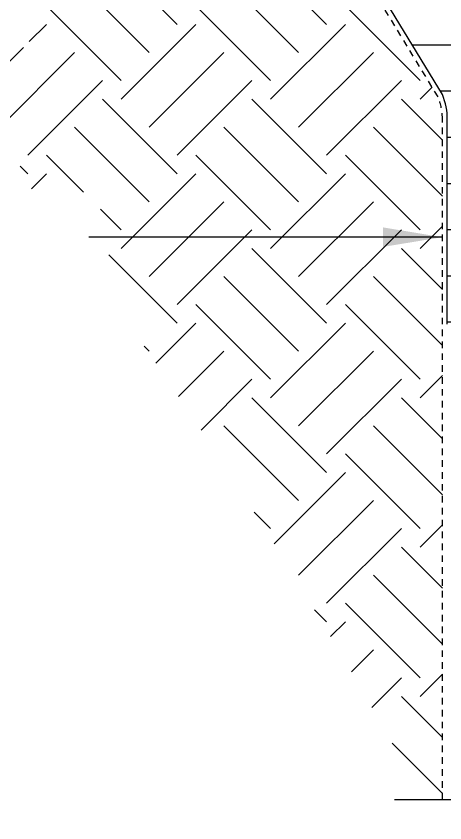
# Model space of a CAD drawing. Header units: inches. Extents: x 170.2 to 226, y 104.2 to 188.
# Drawn here: x 181.45 to 189.57, y 132.53 to 147.81 of the extents above; entities that cross this region are included whole.
import ezdxf

# ---------------------------------------------------------------- set-up
doc = ezdxf.new("R2010")
doc.units = ezdxf.units.IN
doc.header["$LTSCALE"] = 0.5
doc.header["$MEASUREMENT"] = 0
doc.linetypes.add('DASHED2', pattern=[0.375, 0.25, -0.125])
for name, color, linetype in [('HATCH', 12, 'Continuous'), ('LINE50', 5, 'Continuous'), ('LINE9', 9, 'Continuous'), ('TEXT', 4, 'Continuous')]:
    doc.layers.add(name, color=color, linetype=linetype)
doc.styles.add('DIM', font='romans.shx', dxfattribs={"width": 0.7})
doc.dimstyles.new('ext_12', dxfattribs={"dimscale": 12, "dimtxt": 0.075, "dimasz": 0.09375, "dimexe": 0.09375, "dimexo": 0.0625, "dimgap": 0.0625, "dimtad": 1, "dimdec": 1, "dimzin": 2, "dimdsep": 46, "dimlunit": 4, "dimtxsty": 'DIM', "dimcen": 0.09, "dimdle": 0.09375, "dimclrt": 4, "dimadec": 0, "dimazin": 0, "dimtfac": 1, "dimtdec": 1, "dimtmove": 2, "dimatfit": 3, "dimfxl": 1, "dimfrac": 2, "dimtolj": 1, "dimtzin": 0, "dimarcsym": 0})

msp = doc.modelspace()

# ---------------------------------------------------------------- hatches: boundary and pattern name
at = {"layer": 'HATCH'}
h = msp.add_hatch(dxfattribs=at)
h.set_pattern_fill('AR-CONC', color=256, scale=0.5)
h.set_pattern_definition([(49.99999999999999, (0, 0), (3.586300913003767, -0.3137606749129755), [0.375, -4.125]), (355, (0, 0), (-0.693756668065, 3.760960668500059), [0.3, -3.3]), (100.45144446, (0.298858405, -0.02614672), (2.89254423363556, 3.447199954843147), [0.3187009599999999, -3.505710559999999]), (46.18420000000001, (0, 1), (5.336206653357862, -0.8275964039653827), [0.5625, -6.1875]), (96.63563549, (0.444683725, 0.931033465), (4.673309728371142, 4.870593003872752), [0.47805171, -5.258568799999999]), (351.1841639899999, (0, 1), (4.673309725273866, 4.870593001349951), [0.45, -4.950000005]), (21, (0.5, 0.75), (2.984535260592308, -2.013094453326694), [0.375, -4.125]), (326.0000000000001, (0.5, 0.75), (1.216576659607909, 3.625750225234265), [0.3, -3.3]), (71.45144474, (0.74871127, 0.58224213), (4.201111883649856, 1.612655764031769), [0.31870095, -3.50571056]), (37.50000000000001, (0, 0), (0.06079927658645334, 1.664469269156557), [0, -3.26, 0, -3.35, 0, -3.3125]), (7.499999999999999, (0, 0), (1.315347687210743, 1.972058559411801), [0, -1.91, 0, -3.185, 0, -1.2625]), (327.5, (-1.115, 0), (2.669112180862045, -0.1127743586718988), [0, -1.25, 0, -3.9, 0, -5.175]), (317.5, (-1.615, 0), (2.915930846711931, 0.5005249116615886), [0, -1.625, 0, -2.59, 0, -3.675])])
h.paths.add_polyline_path([(198.2391711760428, 186.9755566616186), (195.2391711760423, 186.9755566616187), (195.2391711760423, 182.8594570690768, 0.05779469062711015), (196.0073119870345, 182.9485435591695), (197.3291675558657, 183.2390391254243, 0.1963228336439379), (197.7782984802264, 183.5852988455526, -0.1889729320647205), (197.9341675559149, 183.6801433339419), (198.0391675556965, 183.6801433339419), (198.039167555692, 183.750143333942), (197.9916675559065, 183.750143333942, -0.4142135623888804), (197.9291675559065, 183.8126433339454), (197.9291675559101, 183.8801433339555, -0.3178372451770513), (198.0958342225735, 184.1158455943363, 0.08241458984434114), (198.2391711760428, 184.1949520709054)])
h.paths.add_polyline_path([(195.2391711760423, 186.9755566616187), (194.1141711760428, 186.9755566616187), (193.1141711760428, 187.9755566616187), (193.1141711760428, 185.9755566616187), (192.2391711760428, 186.8505566616186), (192.2391711760428, 184.1949520709054, 0.0824145898443371), (192.3825081295121, 184.1158455943363, -0.3178372451770716), (192.5491747961754, 183.8801433339555), (192.5491747961791, 183.8126433339454, -0.4142135623888824), (192.4866747961791, 183.750143333942), (192.4391747963936, 183.750143333942), (192.439174796389, 183.6801433339419), (192.5441747961707, 183.6801433339419, -0.1889729320647585), (192.7000438718592, 183.5852988455525, 0.1963228336439242), (193.1491747962199, 183.2390391254243), (194.4710303650524, 182.9485435591692, 0.0577946906269307), (195.2391711760423, 182.8594570690768)])
h.paths.add_polyline_path([(195.2391711760422, 180.1508295988071, -0.08275514747006378), (194.5905780176711, 180.2589186825868, -0.7355925422305211), (194.6033628881062, 180.716965259726, 0.9554715931394028), (194.4650789041123, 181.3104351950088), (194.4454605721599, 181.3061238023091, 0.2232530870738323), (194.2451327887811, 181.1412699513733, 0.05315652255485896), (194.0792933345641, 180.5271883194584, -0.2386121878492177), (193.6458962783777, 180.0126270764472), (193.6458962783777, 175.762144204878, -0.3192906472721732), (194.0974602030187, 175.0261739365133, 0.1048804382404767), (194.2698560366134, 174.2143625091832, 1.422913243113896), (194.6033628881051, 174.6814473009429, -0.7355925422348898), (194.5905780176703, 175.1394938780829, -0.08275514747015925), (195.2391711760421, 175.2475829618626)])
h.paths.add_polyline_path([(193.6458962783777, 180.0130967613405, -1.038050960722286), (193.4674568903284, 180.4149544890691, 0.2273311351910587), (193.6458962783777, 180.6091326458628), (193.6458962783777, 180.7871378667699, 0.9686785887653604), (193.0573767364631, 180.6278639205182, -0.6014354320894572), (192.9378732662395, 180.5229805780943, 0.1004604156424199), (192.5441747961712, 180.5801433339421), (192.4391747961862, 180.5801433339421), (192.4391747961817, 180.5101433339422), (192.4866747961795, 180.5101433339422, -0.414213562388949), (192.5491747961795, 180.4476433339388), (192.5491747961759, 180.3801433339287, -0.2490694201798242), (192.4391747961598, 180.1730201821592), (192.4391747961571, 180.1312941222351), (192.3491747961566, 180.131294122242, 0.06439757034050561), (192.2391711760428, 180.0653345969783), (192.2391711760428, 177.9763160784086), (192.2391711760428, 177.2475829618648), (192.3141711760403, 177.4775829618578, -0.6000000000330422), (192.4141711760421, 177.4775829618622), (192.4630842195203, 177.3275829618621), (192.5891711760418, 177.3275829618622, -0.4142135623739119), (192.6391711760419, 177.2775829618621), (192.639171176042, 177.2475829618621), (192.7391711760419, 177.2475829618622), (192.7391711760385, 175.7322684835382, 0.2589583704863569), (192.998311717012, 175.2654700526331, -0.311310413432918), (193.054871213557, 175.1353261643567, 0.9500264016865876), (193.6458962783777, 174.9876334145584), (193.6458962783777, 175.1656386354599, 0.2273311351935495), (193.4674568903275, 175.3598167922564, -1.03805096072111), (193.6458962783777, 175.7616745199846)])
h.paths.add_polyline_path([(198.2391711760428, 180.0653345969783, 0.06439757034051131), (198.129167555929, 180.131294122242), (198.0391675559285, 180.1312941222351), (198.0391675559257, 180.1730201821592, -0.2490694201798128), (197.9291675559097, 180.3801433339287), (197.929167555906, 180.4476433339388, -0.414213562388949), (197.9916675559061, 180.5101433339422), (198.0391675559039, 180.5101433339422), (198.0391675558994, 180.5801433339421), (197.9341675559144, 180.5801433339421, 0.100460415641974), (197.5404690858477, 180.5229805780949, -0.6014354320977887), (197.4209656156222, 180.6278639205183, 2.182094824738477), (197.0108854617572, 180.4149544890692, -1), (196.8474568903284, 180.0064314150075, -0.2443795113558949), (196.3990490175215, 180.5271883194584, 0.05315652255485964), (196.2332095633045, 181.1412699513733, 0.2232530870738489), (196.0328817799257, 181.3061238023091), (196.0132634479733, 181.3104351950088, 0.9554715931100077), (195.8749794639796, 180.7169652597268, -0.7355925422348748), (195.8877643344145, 180.2589186825868, -0.0827551474702068), (195.2391711760422, 180.1508295988071), (195.2391711760421, 175.2475829618626, -0.08275514747010906), (195.8877643344136, 175.1394938780829, -0.7355925422305314), (195.8749794639785, 174.6814473009437, 1.422913243111086), (196.2084863154711, 174.2143625091841, 0.1048804382402844), (196.3808821490651, 175.0261739365129, -0.3253062266842917), (196.8474568903275, 175.7683398663175, -1), (197.0108854617563, 175.359816792256, 2.127292751064718), (197.4234711385268, 175.1353261643565, -0.3113104134334396), (197.4800306350719, 175.2654700526331, 0.2589583704863615), (197.7391711760454, 175.7322684835382), (197.739171176042, 177.2475829618622), (197.8391711760418, 177.2475829618621), (197.839171176042, 177.2775829618624, -0.414213562372247), (197.8891711760421, 177.3275829618622), (198.0152581325636, 177.3275829618621), (198.0641711760418, 177.4775829618622, -0.6000000000330422), (198.1641711760436, 177.4775829618578), (198.2391711760428, 177.2475829618596)])
h.paths.add_polyline_path([(196.1451424811193, 174.3878628572184, -1), (195.7701424811193, 174.3878628572184, -1)], flags=16)
h.paths.add_polyline_path([(197.7391711760533, 170.4295358607662, 0.2910966595426474), (197.4511096119971, 170.8823957721834), (196.1928941188229, 171.4712406157653, 0.09336927207731868), (195.3860457777061, 171.6785720846253, 0.0163324644057855), (195.2391711760421, 171.6833710143841), (195.239171176042, 166.2692611424335, 0.1098692816784815), (196.1928941188221, 166.4813915410515), (197.4511096119971, 167.0702363846337, 0.2910966595426477), (197.7391711760533, 167.523096296051), (197.7391711760555, 168.6639660784087), (197.6191711760562, 168.8639660784085), (197.6191711760562, 168.9763160784088), (197.6191711760562, 169.0886660784086), (197.7391711760555, 169.2886660784084)])
h.paths.add_polyline_path([(195.2391711760421, 171.6833710143841, 0.1098692816785053), (194.2854482332617, 171.4712406157661), (193.6458962783777, 171.171930304552), (193.6458962783777, 166.7807018522654), (194.2854482332617, 166.4813915410515, 0.1098692816784954), (195.239171176042, 166.2692611424335)])
h.paths.add_polyline_path([(193.6458962783777, 171.1719303045517), (193.0272327400868, 170.8823957721834, 0.2910966595426463), (192.7391711760306, 170.4295358607662), (192.7391711760284, 169.2886660784084), (192.8591711760277, 169.0886660784086), (192.8591711760277, 168.9763160784083), (192.8591711760277, 168.8639660784085), (192.7391711760284, 168.6639660784087), (192.7391711760306, 167.523096296051, 0.2910966595426472), (193.0272327400868, 167.0702363846337), (193.6458962783777, 166.7807018522654)])
h.paths.add_polyline_path([(194.2698560366135, 163.7382696476345, 0.0627287239404695), (194.1255046129344, 163.2597034871752, -0.2357490062237569), (194.232075105487, 163.2019136876197, -0.3986664091656072), (194.6445624609808, 163.286052492078, 1.319472644052045)], flags=17)
h.paths.add_polyline_path([(196.2084863154705, 163.7382696476344, 1.425079763089327), (195.8758200997765, 163.270949460392, -0.424188326492524), (196.3103292409633, 163.2019136876197, -0.07949331225760456), (196.3548104990881, 163.2478305822637, 0.06423925011241569)], flags=17)
h.paths.add_polyline_path([(210.8868088103807, 161.5926111174936), (208.8868088103807, 161.5926111174936), (209.8868088103807, 162.5926111174936), (209.8868088103808, 163.2263160784086), (198.239171176042, 163.2263160784086), (196.3581986286968, 163.2263160784086, 0.06697343993115808), (196.2084863154705, 163.7382696476344, 1.422913243113942), (195.8749794639787, 163.2711848558747, -0.1025175382517898), (195.9614215700561, 163.2263160784086), (194.5169207820277, 163.2263160784086, -0.1025175382516083), (194.6033628881054, 163.2711848558739, 0.03594814082787749), (194.6445624609807, 163.286052492078, 0.3986664091654625), (194.232075105487, 163.2019136876198, 0.2357490062236523), (194.1255046129344, 163.2597034871752, 0.004226957871032206), (194.120143723387, 163.2263160784086), (193.6458962783777, 163.2263160784086), (193.6458962783777, 158.0780185760887), (195.1956731491226, 157.8013294824734, -0.005437735705983634), (195.2391711760428, 157.8018025580101, -0.08275514747013488), (195.8877643344145, 157.6937134742303, -0.246308131547253), (196.0409461671781, 157.5317455844484, -0.07218493996001332), (196.3654088632067, 157.2482526952796, 0.01503308039132504), (196.3990490175215, 157.4254438373586, -0.2443795113559881), (196.8474568903285, 157.9462007418096, -1), (197.0108854617572, 157.537677667748, 2.182094824737271), (197.4209656156224, 157.3247682362989, -0.6014354321464555), (197.5404690858598, 157.4296515787179, 0.1004604156387411), (197.9341675559144, 157.372488822875), (198.0391675558994, 157.372488822875), (198.0391675559039, 157.442488822875), (197.9916675559061, 157.442488822875, -0.4142135623889885), (197.929167555906, 157.5049888228784), (197.9291675559097, 157.5724888228885, -0.2490694201798201), (198.0391675559257, 157.7796119746579), (198.0391675559285, 157.8213380345821), (198.129167555929, 157.8213380345752, 0.06439757034050561), (198.2391711760428, 157.8872975598388), (198.2391711760428, 159.9763160784086), (198.9266711760428, 159.9763160784086), (198.9266711760428, 160.4763160784085), (209.8868088103807, 160.4763160784085), (209.8868088103807, 160.5926111174936)])
h.paths.add_polyline_path([(193.6458962783777, 160.0595241328125, 0.2343081330711315), (193.4877690265519, 159.9744109083052, 0.520567049999758), (193.1563030151283, 159.9744109083051, 0.5205670499997861), (192.6550619925703, 159.9744109083049, 0.5205670500008666), (192.4327370745453, 159.9744109083053, 0.5645598313036906), (192.2391711760428, 159.9763160784086), (192.2391711760428, 158.3291679517687), (193.6458962783777, 158.0780185760887)])
h.paths.add_polyline_path([(193.6458962783777, 163.2263160784086), (192.2391711760428, 163.2263160784086), (192.2391711760428, 162.8713160784023), (192.6041237702842, 162.8713160784023), (192.6041237702842, 161.6713160784023), (192.2391711760428, 161.6713160784023), (192.2391711760428, 159.9763160784086, -0.5645598313033837), (192.4327370745452, 159.9744109083049, -0.5205670500009917), (192.6550619925703, 159.9744109083049, -0.5205670499997912), (193.1563030151283, 159.9744109083051, -0.52056704999996), (193.487769026552, 159.9744109083053, -0.2343081330709833), (193.6458962783777, 160.0595241328125)])
edge = h.paths.add_edge_path()
edge.add_line((214.1294873665327, 161.5986044461525), (213.8068705051443, 161.5986044461525))
edge.add_line((213.8068705051443, 161.5986044461525), (213.8068705051443, 161.7236044461525))
edge.add_line((213.8068705051443, 161.7236044461525), (214.1506057701018, 161.7236044461525))
edge.add_arc((214.0324184474864, 161.3486044461525), 0.3931834727287003, -69.73217043264378, 72.50691044596601, ccw=False)
edge.add_line((214.1686207375763, 160.979765484814), (213.7370557292987, 160.8580136524218))
edge.add_arc((213.7949920934994, 160.7263160784085), 0.1438779805869618, 113.745642311675, 240.3185331574021)
edge.add_line((213.7237469301703, 160.6013160784085), (214.1918240845408, 160.6013160784085))
edge.add_arc((214.2206009489309, 160.139467270862), 0.4627444531880684, 46.71372288542051, 93.56537488610309, ccw=False)
edge.add_line((214.537878918243, 160.4763160784085), (217.446895832849, 160.4763160784085))
edge.add_line((217.446895832849, 160.4763160784085), (217.446895832849, 161.2493779715378))
edge.add_spline(control_points=[(217.446895832849, 161.2493779715378), (216.4049002779124, 161.809740921309), (214.6144128376358, 162.7726268173268), (212.6909073157221, 162.2190102768039), (211.8868088103807, 161.9875774955121)], knot_values=[0, 0, 0, 0, 3.379125181224174, 5.806436666106756, 5.806436666106756, 5.806436666106756, 5.806436666106756], degree=3, periodic=0)
edge.add_line((211.8868088103807, 161.9875774955121), (210.8868088103807, 160.9875774955121))
edge.add_line((210.8868088103807, 160.9875774955121), (210.8868088103807, 160.4763160784085))
edge.add_line((210.8868088103807, 160.4763160784085), (211.2846263531986, 160.4763160784085))
edge.add_line((211.2846263531986, 160.4763160784085), (213.6960205397855, 160.4763160784085))
edge.add_arc((213.7949920934994, 160.7263160784085), 0.2688779805869724, 111.5979298619772, 248.4020701380228, ccw=False)
edge.add_line((213.6960205397855, 160.9763160784085), (214.1294873665327, 161.0986044461525))
edge.add_arc((214.0324184474864, 161.3486044461525), 0.2681834727286977, 291.2199802111346, 428.7800197888654)
edge = h.paths.add_edge_path()
edge.add_line((217.446895832849, 163.2263160784086), (210.8868088103807, 163.2263160784086))
edge.add_line((210.8868088103807, 163.2263160784086), (210.8868088103807, 162.9875774955121))
edge.add_line((210.8868088103807, 162.9875774955121), (209.8868088103807, 161.9875774955121))
edge.add_line((209.8868088103807, 161.9875774955121), (211.8868088103807, 161.9875774955121))
edge.add_spline(control_points=[(211.8868088103807, 161.9875774955121), (212.6909073157221, 162.2190102768039), (214.6144128376358, 162.7726268173268), (216.4049002779124, 161.809740921309), (217.446895832849, 161.2493779715378)], knot_values=[0, 0, 0, 0, 2.427311484882582, 5.806436666106756, 5.806436666106756, 5.806436666106756, 5.806436666106756], degree=3, periodic=0)
edge.add_line((217.446895832849, 161.2493779715378), (217.446895832849, 163.2263160784086))
h.paths.add_polyline_path([(193.6458962783777, 157.9395353954766), (193.6458962783777, 158.0780185760887), (192.2391711760428, 158.3291679517687), (192.2391711760428, 157.8872975598388, 0.06439757034050582), (192.3491747961566, 157.8213380345752), (192.4391747961571, 157.8213380345821), (192.4391747961598, 157.7796119746579, -0.2490694201798088), (192.5491747961759, 157.5724888228885), (192.5491747961795, 157.5049888228784, -0.4142135623889448), (192.4866747961795, 157.442488822875), (192.4391747961817, 157.442488822875), (192.4391747961862, 157.372488822875), (192.5441747961712, 157.372488822875, 0.1004604156425791), (192.9378732662401, 157.4296515787231, -0.6014354320887386), (193.0573767364633, 157.3247682362989, 0.9686785887551675), (193.6458962783777, 157.1654942900473), (193.6458962783777, 157.3434995109542, 0.2273311351910821), (193.4674568903284, 157.537677667748, -1.038050960719399)])
h.paths.add_polyline_path([(194.5905780176711, 157.6937134742303, -0.0772826345306802), (195.1956731491226, 157.8013294824734), (193.6458962783777, 158.0780185760887), (193.6458962783777, 157.9400050803699, -0.2386121878491992), (194.0792933345641, 157.4254438373587, 0.05315652255484549), (194.2451327887811, 156.8113622054441, 0.2232530870739651), (194.4454605721599, 156.6465083545081), (194.4650789041123, 156.6421969618084, 0.9554715931099856), (194.603362888106, 157.2356668970903, -0.7355925422348599)])
h.paths.add_polyline_path([(196.3654088632067, 157.2482526952796, 0.07218493996002778), (196.0409461671781, 157.5317455844484, -0.4142327217815275), (195.8749794639794, 157.2356668970911, 0.9554715931394011), (196.0132634479733, 156.6421969618084), (196.0328817799257, 156.6465083545081, 0.2232530870745848), (196.2332095633048, 156.8113622054448, 0.03809300180659055)])
h.paths.add_polyline_path([(196.1451424811202, 156.942082453366, -1), (195.7701424811202, 156.942082453366, -1)], flags=16)
h.paths.add_polyline_path([(196.5409068285816, 154.8868239438527), (196.0073119870331, 155.004088597648, 0.05779469062699608), (195.2391711760423, 155.0931750877404, 0.05779469062693109), (194.4710303650525, 155.004088597648), (193.6458962783777, 154.8227542677887), (193.6458962783777, 147.1298778890285), (194.4710303650524, 146.9485435591693, 0.05779469062700325), (195.2391711760432, 146.8594570690768, 0.05779469062692916), (196.0073119870331, 146.9485435591692), (196.5409068285816, 147.0658082129644)])
h.paths.add_polyline_path([(198.2391711760428, 153.7576800859117, 0.08241458984433357), (198.0958342225735, 153.8367865624808, -0.3178372451770669), (197.9291675559101, 154.0724888228617), (197.9291675559065, 154.1399888228718, -0.4142135623888782), (197.9916675559065, 154.2024888228752), (198.039167555692, 154.2024888228752), (198.0391675556965, 154.2724888228752), (197.9341675559149, 154.2724888228752, -0.1889729320644199), (197.7782984802266, 154.3673333112643, 0.1963228336440509), (197.3291675558657, 154.7135930313929), (196.5409068285816, 154.8868239438527), (196.5409068285816, 147.0658082129644), (197.3291675558657, 147.2390391254243, 0.1963228336441357), (197.7782984802267, 147.585298845553, -0.1889729320641777), (197.9341675559149, 147.680143333942), (198.0391675556965, 147.680143333942), (198.039167555692, 147.750143333942), (197.9916675559065, 147.750143333942, -0.4142135623889219), (197.9291675559065, 147.8126433339454), (197.9291675559101, 147.8801433339555, -0.3178372451770513), (198.0958342225735, 148.1158455943363, 0.08241458984433983), (198.2391711760428, 148.1949520709055)])
h.paths.add_polyline_path([(193.6458962783777, 154.8227542677887), (193.1491747962199, 154.7135930313929, 0.1963228336436682), (192.7000438718596, 154.3673333112652, -0.1889729320655089), (192.5441747961707, 154.2724888228752), (192.439174796389, 154.2724888228752), (192.4391747963936, 154.2024888228752), (192.4866747961791, 154.2024888228752, -0.4142135623888554), (192.5491747961791, 154.1399888228718), (192.5491747961754, 154.0724888228617, -0.3178372451770515), (192.3825081295121, 153.8367865624809, 0.08241458984433883), (192.2391711760428, 153.7576800859117), (192.2391711760428, 148.1949520709055, 0.08241458984433321), (192.3825081295121, 148.1158455943363, -0.317837245177074), (192.5491747961754, 147.8801433339555), (192.5491747961791, 147.8126433339454, -0.4142135623888782), (192.4866747961791, 147.750143333942), (192.4391747963936, 147.750143333942), (192.439174796389, 147.680143333942), (192.5441747961707, 147.680143333942, -0.1889729320696519), (192.7000438718617, 147.5852988455482, 0.1963228336422302), (193.14917479622, 147.2390391254243), (193.6458962783777, 147.1298778890285)])
h.paths.add_polyline_path([(192.2391711760428, 158.3291679517687), (187.9747969669719, 159.0905071206627, 0.0899650851597513), (187.6141711760428, 159.1127812395451), (187.6141711760428, 158.4763160784086, -1), (187.1141711760428, 158.4763160784086), (187.1141711760428, 159.9763160784086), (185.8141711760426, 159.9763160784086), (185.8141711760426, 159.9755566616186), (185.8141711760426, 158.2263160784091, 0.07957910678398888), (186.8141711760431, 154.9763160784078), (191.9891711760428, 145.6013160784088), (191.9891711760428, 145.2263160784088), (192.2391711760428, 145.2263160784088)])
h.paths.add_polyline_path([(190.0516711760428, 159.9763160784086), (189.6141711760428, 159.9763160784086), (187.6141711760428, 159.9763160784086), (187.6141711760428, 159.1127812395451, -0.08996508515975701), (187.9747969669719, 159.0905071206627), (192.2391711760428, 158.3291679517687), (192.2391711760428, 159.9763160784086), (191.5516711760428, 159.9763160784086), (191.5516711760428, 159.4763160784086), (190.0516711760428, 159.4763160784086)], flags=17)
h.paths.add_polyline_path([(196.5409068285816, 136.8868239438527), (196.0073119870331, 137.004088597648, 0.0577946906269964), (195.2391711760423, 137.0931750877404, 0.05779469062692916), (194.4710303650525, 137.004088597648), (193.1491747962199, 136.7135930313929, 0.1963228336444608), (192.7000438718583, 136.3673333112635, -0.1889729320632144), (192.5441747961707, 136.2724888228752), (192.439174796389, 136.2724888228752), (192.4391747963936, 136.2024888228752), (192.4866747961791, 136.2024888228752, -0.4142135623888782), (192.5491747961791, 136.1399888228718), (192.5491747961754, 136.0724888228617, -0.3178372451770511), (192.3825081295121, 135.8367865624809, 0.08241458984433987), (192.2391711760428, 135.7576800859117), (192.2391711760428, 132.9763160784086), (194.2391711760428, 132.9763160784086), (195.2391711760428, 131.9763160784086), (195.2391711760428, 133.9763160784086), (196.2391711760428, 132.9763160784086), (196.5409068285816, 132.9763160784086)])
h.paths.add_polyline_path([(198.2391711760428, 135.7576800859117, 0.08241458984433331), (198.0958342225735, 135.8367865624808, -0.317837245177074), (197.9291675559101, 136.0724888228617), (197.9291675559065, 136.1399888228718, -0.4142135623888782), (197.9916675559065, 136.2024888228752), (198.039167555692, 136.2024888228752), (198.0391675556965, 136.2724888228752), (197.9341675559149, 136.2724888228752, -0.1889729320681425), (197.7782984802247, 136.3673333112676, 0.1963228336427238), (197.3291675558657, 136.7135930313929), (196.5409068285816, 136.8868239438527), (196.5409068285816, 132.9763160784086), (198.2391711760428, 132.9763160784086)])
h.paths.add_polyline_path([(196.5409068285816, 144.2346401635911, -0.110433860063496), (196.3990490175216, 144.5271883194576, 0.05315652255492415), (196.2332095633045, 145.1412699513733, 0.2232530870738503), (196.0328817799257, 145.3061238023091), (196.0132634479733, 145.3104351950088, 0.9554715931099903), (195.8749794639796, 144.7169652597269, -0.7355925422349215), (195.8877643344145, 144.2589186825869, -0.08275514747013533), (195.2391711760428, 144.1508295988071, -0.08275514747013497), (194.5905780176711, 144.2589186825869, -0.7355925422305108), (194.6033628881062, 144.716965259726, 0.9554715931394495), (194.4650789041121, 145.3104351950088), (194.4454605721598, 145.3061238023091, 0.2232530870737053), (194.2451327887811, 145.1412699513734, 0.0531565225548542), (194.0792933345641, 144.5271883194586, -0.2386121878492507), (193.6458962783777, 144.0126270764472), (193.6458962783777, 139.9400050803699, -0.2386121878486154), (194.0792933345638, 139.4254438373604, 0.05315652255507546), (194.2451327887815, 138.8113622054431, 0.2232530870728699), (194.4454605721597, 138.6465083545081), (194.4650789041124, 138.6421969618084, 0.9554715931096219), (194.603362888106, 139.2356668970903, -0.73559254223484), (194.5905780176711, 139.6937134742303, -0.08275514747013826), (195.2391711760428, 139.8018025580101, -0.08275514747013751), (195.8877643344145, 139.6937134742303, -0.7355925422305112), (195.8749794639793, 139.2356668970911, 0.9554715931393589), (196.0132634479732, 138.6421969618084), (196.0328817799257, 138.6465083545081, 0.2232530870662043), (196.2332095633011, 138.8113622054353, 0.05315652255558043), (196.3990490175214, 139.4254438373582, -0.1104338600639648), (196.5409068285816, 139.717991993226)])
h.paths.add_polyline_path([(198.2391711760428, 141.9763160784086), (198.2391711760428, 144.0653345969784, 0.06439757034050518), (198.129167555929, 144.131294122242), (198.0391675559285, 144.1312941222351), (198.0391675559257, 144.1730201821593, -0.2490694201798163), (197.9291675559097, 144.3801433339287), (197.929167555906, 144.4476433339388, -0.4142135623889448), (197.9916675559061, 144.5101433339422), (198.0391675559039, 144.5101433339422), (198.0391675558994, 144.5801433339422), (197.9341675559144, 144.5801433339422, 0.1004604156425705), (197.5404690858455, 144.5229805780941, -0.6014354320888434), (197.4209656156222, 144.6278639205183, 2.182094824738449), (197.0108854617572, 144.4149544890692, -1), (196.8474568903284, 144.0064314150076, -0.1304257507683982), (196.5409068285816, 144.2346401635912), (196.5409068285816, 139.717991993226, -0.1304257507684254), (196.8474568903285, 139.9462007418096, -1), (197.0108854617572, 139.537677667748, 2.182094824737265), (197.4209656156224, 139.3247682362989, -0.6014354320607948), (197.5404690858392, 139.4296515787253, 0.1004604156442677), (197.9341675559144, 139.372488822875), (198.0391675558994, 139.372488822875), (198.0391675559039, 139.442488822875), (197.991667555906, 139.442488822875, -0.4142135623889219), (197.929167555906, 139.5049888228784), (197.9291675559097, 139.5724888228885, -0.2490694201798164), (198.0391675559257, 139.7796119746579), (198.0391675559285, 139.8213380345821), (198.129167555929, 139.8213380345752, 0.06439757034050002), (198.2391711760428, 139.8872975598388)])
h.paths.add_polyline_path([(197.311671176043, 139.2544969005008, -1), (196.936671176043, 139.2544969005008, -1)], flags=16)
h.paths.add_polyline_path([(193.6458962783777, 144.0126270764472, -0.005449549744213109), (193.6308854617571, 144.0064314150076, -1), (193.4674568903284, 144.4149544890691, 0.2273311351911567), (193.6458962783777, 144.609132645863), (193.6458962783777, 144.7871378667699, 0.9686785887655058), (193.0573767364631, 144.6278639205183, -0.6014354321858051), (192.9378732662163, 144.5229805781026, 0.100460415636204), (192.5441747961712, 144.5801433339422), (192.4391747961862, 144.5801433339422), (192.4391747961817, 144.5101433339422), (192.4866747961795, 144.5101433339422, -0.4142135623889219), (192.5491747961795, 144.4476433339388), (192.5491747961759, 144.3801433339287, -0.2490694201798163), (192.4391747961598, 144.1730201821593), (192.4391747961571, 144.1312941222351), (192.3491747961566, 144.131294122242, 0.06439757034050518), (192.2391711760428, 144.0653345969784), (192.2391711760428, 141.9763160784088), (192.2391711760428, 139.8872975598388, 0.06439757034050002), (192.3491747961566, 139.8213380345752), (192.4391747961571, 139.8213380345821), (192.4391747961598, 139.7796119746579, -0.2490694201798163), (192.5491747961759, 139.5724888228885), (192.5491747961795, 139.5049888228784, -0.4142135623889448), (192.4866747961795, 139.442488822875), (192.4391747961817, 139.442488822875), (192.4391747961862, 139.372488822875), (192.5441747961712, 139.372488822875, 0.1004604156413401), (192.9378732662355, 139.4296515787213, -0.6014354321073737), (193.0573767364633, 139.3247682362989, 0.9686785887551469), (193.6458962783777, 139.1654942900473), (193.6458962783777, 139.3434995109542, 0.2273311351911201), (193.4674568903284, 139.537677667748, -1), (193.6308854617572, 139.9462007418096, -0.005449549744188229), (193.6458962783777, 139.9400050803699)])
h = msp.add_hatch(dxfattribs=at)
h.set_pattern_fill('INSUL', color=256, scale=7, style=0)
h.set_pattern_definition([(0, (-2810.251594478542, -280.6059643901384), (0, 2.625), []), (0, (-2810.251594478542, -279.7309643901384), (0, 2.625), [0.875, -0.875]), (0, (-2810.251594478542, -278.8559643901384), (0, 2.625), [0.875, -0.875])])
h.paths.add_polyline_path([(186.8141711760426, 154.9763160784086, -0.0795791067839556), (185.8141711760426, 158.2263160784086), (185.8141711760426, 159.9763160784087), (185.1141711760428, 159.9763160784086), (185.1141711760428, 154.9763160784086, 0.1316524975873954), (185.7840441571206, 152.4763160784086), (189.5220495788771, 146.3263160784088, -0.1043800181721882), (189.6141711760432, 145.8513160784088), (189.6141711760428, 141.9763160784088), (190.0516711760428, 141.9763160784088), (190.0516711760428, 142.4763160784087), (191.5516711760428, 142.4763160784088), (191.5516711760428, 141.9763160784088), (192.2391711760428, 141.9763160784087), (192.2391711760428, 145.2263160784087), (191.9891711760428, 145.2263160784087), (191.9891711760428, 145.6013160784087)])
h = msp.add_hatch(dxfattribs=at)
h.set_pattern_fill('EARTH', color=256, scale=8, angle=45, style=0)
h.set_pattern_definition([(45, (136.4172230063947, 54.66942232825859), (2.220446049250313e-16, 2.82842712474619), [2, -2]), (45, (135.8868929205048, 55.19975241414851), (2.220446049250313e-16, 2.82842712474619), [2, -2]), (45, (135.3565628346149, 55.73008250003841), (2.220446049250313e-16, 2.82842712474619), [2, -2]), (135, (135.3565628346149, 56.08363589063168), (-2.82842712474619, 4.440892098500626e-16), [2, -2]), (135, (135.8868929205048, 56.6139659765216), (-2.82842712474619, 4.440892098500626e-16), [2, -2]), (135, (136.4172230063947, 57.14429606241151), (-2.82842712474619, 4.440892098500626e-16), [2, -2])])
edge = h.paths.add_edge_path()
edge.add_line((181.7018342815185, 147.2228159099783), (179.8678266474572, 147.2023221078736))
edge.add_arc((173.298037392395, 140.5765336196839), 9.330766525112349, 24.708517067673483, 45.24314967599611, ccw=False)
edge.add_line((181.7745353966506, 144.4768138057742), (182.9928753638376, 144.4768138057742))
edge.add_line((182.9928753638376, 144.4768138057742), (183.335306069661, 142.5930948326383))
edge.add_line((183.335306069661, 142.5930948326383), (183.1531197252111, 142.5930948326384))
edge.add_arc((107.5597094456758, 88.71698791817826), 92.82778987969331, 28.47593715055848, 35.477815595996674, ccw=False)
edge.add_line((189.1569547714436, 132.9763160784086), (189.5204211760428, 132.9763160784086))
edge.add_line((189.5204211760428, 132.9763160784086), (189.5204211760432, 145.8521030139437))
edge.add_arc((188.4428356509483, 145.8705800677625), 1.077743923857627, 359.0176617601091, 382.5352897290254)
edge.add_line((189.4382869870221, 146.2836280104047), (187.9083394543131, 148.8007932535034))
edge.add_line((187.9083394543131, 148.8007932535034), (187.8112918228854, 148.8007932535034))
edge.add_line((187.8112918228854, 148.8007932535034), (185.6123408371081, 152.4186447643166))
edge.add_arc((190.0397933055372, 154.9763160784087), 5.113122129494704, 191.3160711904733, 210.0143667257621, ccw=False)
edge.add_line((185.0260720188229, 153.9730131479456), (173.7734536094759, 153.7764888212693))
edge.add_arc((107.5597094456768, 88.71698791817823), 92.82778987969255, 40.3811033077784, 44.49622969147123, ccw=False)
edge.add_line((178.2714661041451, 148.857207773296), (181.7223260306602, 148.857207773296))
edge.add_line((181.7223260306602, 148.857207773296), (181.7018342815185, 147.2228159099783))

# ---------------------------------------------------------------- linework, layer by layer
at = {"layer": 'LINE50'}
msp.add_lwpolyline([(189.6141711760428, 141.9763160784088), (189.6141711760432, 145.8513160784088, 0.1043800181721882), (189.5220495788771, 146.3263160784088), (185.7840441571206, 152.4763160784086, -0.1316524975873954), (185.1141711760428, 154.9763160784086), (185.1141711760428, 159.9763160784086), (185.8141711760426, 159.9763160784086)], format="xyb", dxfattribs=at)
at = {"layer": 'LINE9'}
msp.add_line((188.6141711760428, 132.9763160784086), (194.2391711760428, 132.9763160784086), dxfattribs=at)
at = {"layer": 'LINE9', "linetype": 'DASHED2'}
msp.add_lwpolyline([(189.5204211760428, 132.9763160784086), (189.5204211760432, 145.8521030139437, 0.1029767068217899), (189.4382869870221, 146.2836280104047), (187.4000843306912, 149.6370063290869)], format="xyb", dxfattribs=at)

# ---------------------------------------------------------------- leaders
at = {"layer": 'TEXT'}
msp.add_leader([(189.5204211760432, 143.6263942246395), (187.2558301773804, 143.6280162560348), (182.8313395371128, 143.6280162560348)], dimstyle='ext_12', dxfattribs=at)

doc.saveas('drawing.dxf')
